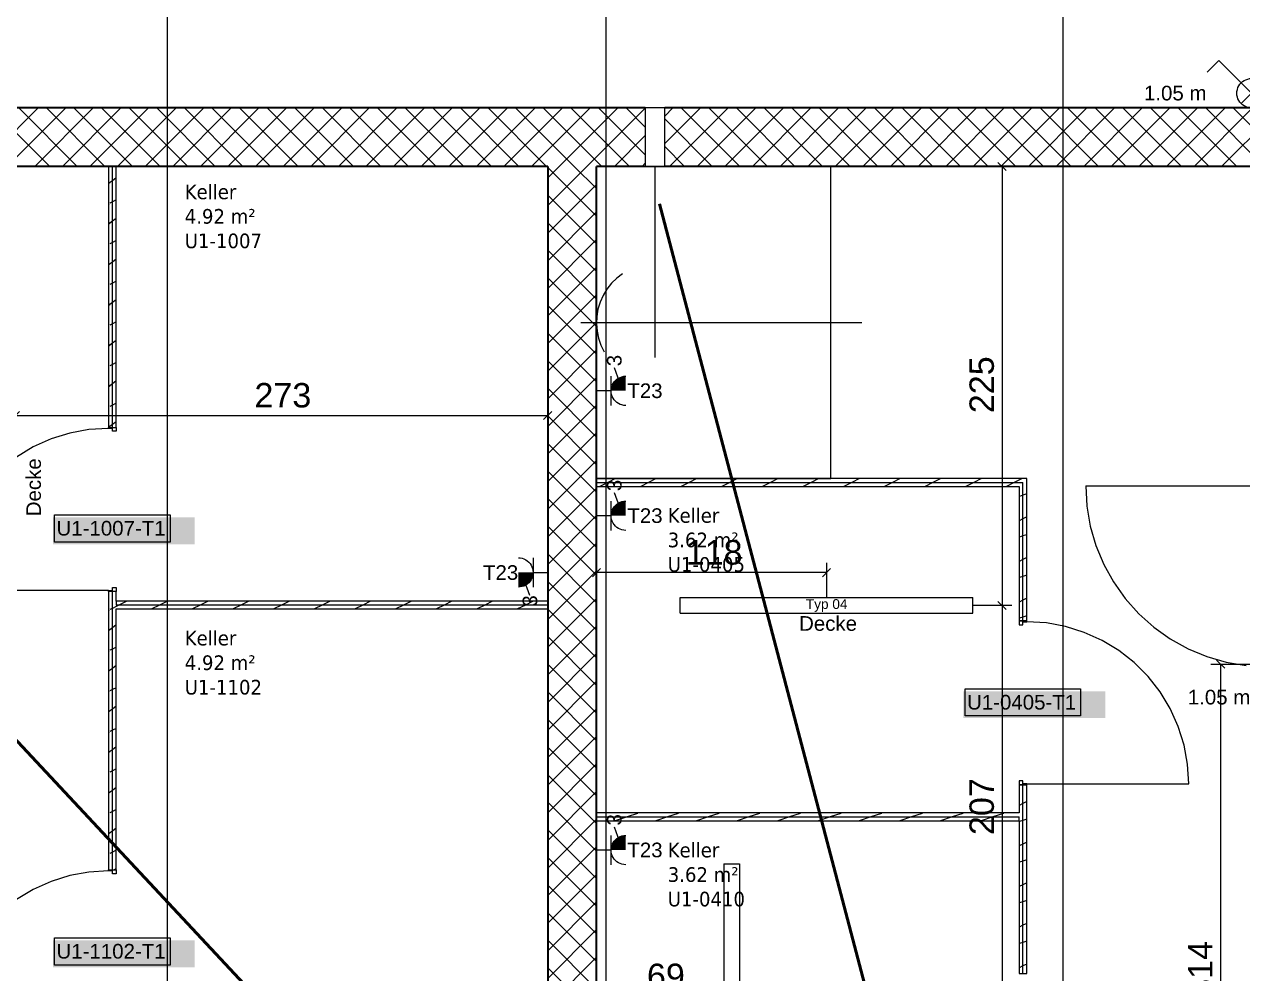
# Model space of a CAD drawing. Extents: x -1132 to 613, y -179 to 712.
# Drawn here: x -910 to -785.2, y 446.8 to 544 of the extents above; entities that cross this region are included whole.
import ezdxf
from ezdxf.lldxf.tags import DXFTag

# ---------------------------------------------------------------- set-up
doc = ezdxf.new("R2010")
doc.units = 0
doc.layers.get('0').update_dxf_attribs({"lineweight": 13})
for name, color, linetype, lineweight in [('A-AREA-____-IDEN', 7, 'Continuous', 5), ('A-DETL-____-HDLN', 7, '_Verdeckte Linien_', 9), ('A-DETL-GENF-HDLN', 7, '_Verdeckte Linien_', 9), ('A-DOOR-____-IDEN', 7, 'Continuous', 5), ('A-DOOR-FRAM-MCUT', 7, 'Continuous', 9), ('A-DOOR-OPNG-OTLN', 7, 'Continuous', 9), ('A-WALL-____-MCUT', 7, 'Continuous', 35), ('A-WALL-____-PATT', 7, 'Continuous', 35), ('A-WALL-FNSH-MCUT', 7, 'Continuous', 35), ('M-HVAC-DUCT-OTLN', 7, 'Continuous', 9), ('Q-SPCQ-____-HDLN', 7, '_Verdeckte Linien_', 9), ('S-GRID-____-OTLN', 7, 'Continuous', 5)]:
    doc.layers.add(name, color=color, linetype=linetype, lineweight=lineweight)
for name, color, linetype, lineweight, true_color in [('EL01_VVV_Mass', 7, 'Continuous', 13, 0xb2b200), ('EL01_WAN_Kraft', 1, 'Continuous', 13, 0xff0000), ('EL01_WAN_Leuchten', 7, 'Continuous', 13, 0x0080ff), ('EL01_WAN_Leuchtentyp', 7, 'Continuous', 13, 0x0099ff), ('EL01_WAN_Licht', 7, 'Continuous', 13, 0x0080ff), ('X_Geometrie', 3, 'Continuous', 50, 0x00ff00)]:
    doc.layers.add(name, color=color, linetype=linetype, lineweight=lineweight, true_color=true_color)
doc.styles.get("Standard").update_dxf_attribs({"font": 'arial.ttf'})
tags = doc.linetypes.add('_Rasterlinie_', pattern=[0.375, 0.2, -0.05, 0.075, -0.05]).pattern_tags.tags
tags[10:11] = [DXFTag(74, 4), DXFTag(75, 0), DXFTag(340, '0'), DXFTag(46, 1.0), DXFTag(50, 0.0), DXFTag(44, 0.0), DXFTag(45, 0.0)]
tags[8:9] = [DXFTag(74, 4), DXFTag(75, 0), DXFTag(340, '0'), DXFTag(46, 1.0), DXFTag(50, 0.0), DXFTag(44, 0.0), DXFTag(45, 0.0)]
tags[6:7] = [DXFTag(74, 4), DXFTag(75, 0), DXFTag(340, '0'), DXFTag(46, 1.0), DXFTag(50, 0.0), DXFTag(44, 0.0), DXFTag(45, 0.0)]
tags[4:5] = [DXFTag(74, 4), DXFTag(75, 0), DXFTag(340, '0'), DXFTag(46, 1.0), DXFTag(50, 0.0), DXFTag(44, 0.0), DXFTag(45, 0.0)]
tags = doc.linetypes.add('_Strichpunkt - Fein_', pattern=[0.2, 0.1, -0.05, 0, -0.05]).pattern_tags.tags
tags[10:11] = [DXFTag(74, 4), DXFTag(75, 0), DXFTag(340, '0'), DXFTag(46, 1.0), DXFTag(50, 0.0), DXFTag(44, 0.0), DXFTag(45, 0.0)]
tags[8:9] = [DXFTag(74, 4), DXFTag(75, 0), DXFTag(340, '0'), DXFTag(46, 1.0), DXFTag(50, 0.0), DXFTag(44, 0.0), DXFTag(45, 0.0)]
tags[6:7] = [DXFTag(74, 4), DXFTag(75, 0), DXFTag(340, '0'), DXFTag(46, 1.0), DXFTag(50, 0.0), DXFTag(44, 0.0), DXFTag(45, 0.0)]
tags[4:5] = [DXFTag(74, 4), DXFTag(75, 0), DXFTag(340, '0'), DXFTag(46, 1.0), DXFTag(50, 0.0), DXFTag(44, 0.0), DXFTag(45, 0.0)]
tags = doc.linetypes.add('_Verdeckte Linien_', pattern=[0.15, 0.1, -0.05]).pattern_tags.tags
tags[6:7] = [DXFTag(74, 4), DXFTag(75, 0), DXFTag(340, '0'), DXFTag(46, 1.0), DXFTag(50, 0.0), DXFTag(44, 0.0), DXFTag(45, 0.0)]
tags[4:5] = [DXFTag(74, 4), DXFTag(75, 0), DXFTag(340, '0'), DXFTag(46, 1.0), DXFTag(50, 0.0), DXFTag(44, 0.0), DXFTag(45, 0.0)]

# ---------------------------------------------------------------- blocks, each defined once
blk = doc.blocks.new('Referenz-A0UNPDE96I', base_point=(-1115.89, -117.37))
at = {"layer": 'A-DETL-____-HDLN', "color": 0, "linetype": '_Verdeckte Linien_', "ltscale": 0.13}
for p, q in [((-846.41, 535.48), (-846.41, 529.48)), ((-844.41, 529.48), (-844.41, 535.48))]:
    blk.add_line(p, q, dxfattribs=at)
at = {"layer": 'A-DETL-GENF-HDLN', "color": 0, "linetype": '_Verdeckte Linien_', "ltscale": 0.13}
for p, q in [((-827.41, 529.48), (-851.41, 529.48)), ((-851.41, 529.48), (-851.41, 518.48)), ((-845.41, 509.88), (-845.41, 529.48)), ((-827.41, 497.48), (-827.41, 529.48)), ((-848.73, 518.48), (-849.33, 518.02)), ((-850.34, 516.91), (-850.73, 516.26)), ((-849.87, 517.5), (-850.34, 516.91)), ((-849.33, 518.02), (-849.87, 517.5)), ((-851.04, 515.57), (-851.26, 514.85)), ((-850.73, 516.26), (-851.04, 515.57)), ((-851.26, 514.85), (-851.38, 514.11)), ((-853.01, 513.48), (-824.21, 513.48)), ((-851.38, 514.11), (-851.41, 513.35)), ((-851.41, 513.35), (-851.35, 512.6)), ((-851.35, 512.6), (-851.19, 511.87)), ((-851.19, 511.87), (-850.95, 511.15)), ((-850.95, 511.15), (-850.61, 510.48)), ((-851.41, 510.48), (-851.41, 497.48)), ((-851.41, 497.48), (-827.41, 497.48))]:
    blk.add_line(p, q, dxfattribs=at)
at = {"layer": 'A-DOOR-____-IDEN', "color": 0, "linetype": 'Continuous', "ltscale": 0.13}
for p, q in [((-906.94, 493.76), (-895.1, 493.76)), ((-906.94, 490.98), (-906.94, 493.76)), ((-895.1, 493.76), (-895.1, 490.98)), ((-895.1, 490.98), (-906.94, 490.98)), ((-813.64, 475.94), (-801.8, 475.94)), ((-813.64, 473.16), (-813.64, 475.94)), ((-801.8, 475.94), (-801.8, 473.16)), ((-801.8, 473.16), (-813.64, 473.16)), ((-906.94, 450.41), (-895.1, 450.41)), ((-906.94, 447.63), (-906.94, 450.41)), ((-895.1, 450.41), (-895.1, 447.63)), ((-895.1, 447.63), (-906.94, 447.63))]:
    blk.add_line(p, q, dxfattribs=at)
at = {"layer": 'A-DOOR-____-IDEN', "color": 7, "linetype": 'Continuous', "ltscale": 0.13, "true_color": 0xffffff}
for points in [[(-907.11, 490.76), (-892.57, 490.76), (-907.11, 493.52)], [(-892.57, 490.76), (-907.11, 493.52), (-892.57, 493.52)], [(-813.81, 472.94), (-799.27, 472.94), (-813.81, 475.7)], [(-799.27, 472.94), (-813.81, 475.7), (-799.27, 475.7)], [(-907.11, 447.41), (-892.57, 447.41), (-907.11, 450.17)], [(-892.57, 447.41), (-907.11, 450.17), (-892.57, 450.17)]]:
    blk.add_solid(points, dxfattribs=at)
at = {"layer": 'A-DOOR-FRAM-MCUT', "color": 0, "linetype": 'Continuous', "ltscale": 0.13}
for p, q in [((-901.41, 502.73), (-900.61, 502.73)), ((-901.41, 502.63), (-901.41, 502.73)), ((-901.01, 502.63), (-901.41, 502.63)), ((-901.01, 502.33), (-901.01, 502.63)), ((-900.61, 502.33), (-901.01, 502.33)), ((-900.61, 502.73), (-900.61, 502.33)), ((-901.41, 486.03), (-901.01, 486.03)), ((-901.41, 485.93), (-901.41, 486.03)), ((-900.61, 485.93), (-901.41, 485.93)), ((-901.01, 486.33), (-900.61, 486.33)), ((-901.01, 486.03), (-901.01, 486.33)), ((-900.61, 486.33), (-900.61, 485.93)), ((-807.31, 482.91), (-808.11, 482.91)), ((-808.11, 482.91), (-808.11, 482.51)), ((-808.11, 482.51), (-807.71, 482.51)), ((-807.71, 482.51), (-807.71, 482.81)), ((-807.71, 482.81), (-807.31, 482.81)), ((-807.31, 482.81), (-807.31, 482.91)), ((-807.71, 466.51), (-808.11, 466.51)), ((-808.11, 466.51), (-808.11, 466.11)), ((-808.11, 466.11), (-807.31, 466.11)), ((-807.71, 466.21), (-807.71, 466.51)), ((-807.31, 466.21), (-807.71, 466.21)), ((-807.31, 466.11), (-807.31, 466.21)), ((-901.41, 457.38), (-900.61, 457.38)), ((-901.41, 457.28), (-901.41, 457.38)), ((-901.01, 457.28), (-901.41, 457.28)), ((-901.01, 456.98), (-901.01, 457.28)), ((-900.61, 456.98), (-901.01, 456.98)), ((-900.61, 457.38), (-900.61, 456.98))]:
    blk.add_line(p, q, dxfattribs=at)
at = {"layer": 'A-DOOR-OPNG-OTLN', "color": 0, "linetype": 'Continuous', "ltscale": 0.13}
for p, q in [((-905.39, 502.15), (-907.3, 501.55)), ((-903.42, 502.51), (-905.39, 502.15)), ((-901.41, 502.63), (-903.42, 502.51)), ((-909.13, 500.73), (-910.84, 499.69)), ((-907.3, 501.55), (-909.13, 500.73)), ((-801.27, 496.74), (-801.16, 494.66)), ((-801.27, 496.74), (-782.75, 496.74)), ((-801.16, 494.66), (-800.81, 492.62)), ((-800.81, 492.62), (-800.24, 490.62)), ((-800.24, 490.62), (-799.44, 488.7)), ((-799.44, 488.7), (-798.44, 486.89)), ((-798.44, 486.89), (-797.23, 485.19)), ((-901.41, 486.03), (-918.01, 486.03)), ((-797.23, 485.19), (-795.85, 483.64)), ((-795.85, 483.64), (-794.3, 482.26)), ((-805.31, 482.69), (-807.31, 482.81)), ((-803.34, 482.32), (-805.31, 482.69)), ((-801.43, 481.73), (-803.34, 482.32)), ((-794.3, 482.26), (-792.61, 481.06)), ((-799.6, 480.91), (-801.43, 481.73)), ((-797.88, 479.87), (-799.6, 480.91)), ((-792.61, 481.06), (-790.79, 480.05)), ((-796.31, 478.63), (-797.88, 479.87)), ((-790.79, 480.05), (-788.87, 479.26)), ((-794.89, 477.21), (-796.31, 478.63)), ((-788.87, 479.26), (-786.88, 478.68)), ((-786.88, 478.68), (-784.83, 478.33)), ((-793.65, 475.64), (-794.89, 477.21)), ((-792.62, 473.92), (-793.65, 475.64)), ((-791.79, 472.09), (-792.62, 473.92)), ((-791.2, 470.18), (-791.79, 472.09)), ((-790.84, 468.21), (-791.2, 470.18)), ((-790.71, 466.21), (-790.84, 468.21)), ((-807.31, 466.21), (-790.71, 466.21)), ((-903.42, 457.16), (-905.39, 456.8)), ((-901.41, 457.28), (-903.42, 457.16)), ((-907.3, 456.2), (-909.13, 455.38)), ((-905.39, 456.8), (-907.3, 456.2)), ((-909.13, 455.38), (-910.84, 454.34))]:
    blk.add_line(p, q, dxfattribs=at)
at = {"layer": 'A-WALL-____-MCUT', "color": 0, "linetype": 'Continuous', "ltscale": 0.35}
for p, q in [((-846.41, 535.48), (-1107.61, 535.48)), ((-781.31, 535.48), (-844.41, 535.48)), ((-856.41, 529.48), (-943.51, 529.48)), ((-856.41, 529.48), (-856.41, 439.18)), ((-851.41, 424.58), (-851.41, 529.48)), ((-846.41, 529.48), (-851.41, 529.48)), ((-781.31, 529.48), (-844.41, 529.48))]:
    blk.add_line(p, q, dxfattribs=at)
at = {"layer": 'A-WALL-____-MCUT', "color": 0, "linetype": 'Continuous', "lineweight": 9, "ltscale": 0.13}
for p, q in [((-901.01, 502.73), (-901.01, 529.48)), ((-851.41, 497.08), (-807.71, 497.08)), ((-807.71, 482.91), (-807.71, 497.08)), ((-901.01, 457.38), (-901.01, 485.93)), ((-900.61, 484.93), (-900.61, 484.53)), ((-856.41, 484.53), (-900.61, 484.53)), ((-807.71, 446.76), (-807.71, 466.11)), ((-851.41, 462.82), (-808.11, 462.82)), ((-808.11, 462.42), (-808.11, 462.82))]:
    blk.add_line(p, q, dxfattribs=at)
at = {"layer": 'A-WALL-____-PATT', "color": 0, "linetype": 'Continuous', "lineweight": 9, "ltscale": 0.13}
for p, q in [((-914.63, 529.48), (-908.63, 535.48)), ((-907.44, 529.48), (-913.44, 535.48)), ((-911.8, 529.48), (-905.8, 535.48)), ((-904.61, 529.48), (-910.61, 535.48)), ((-908.97, 529.48), (-902.97, 535.48)), ((-901.78, 529.48), (-907.78, 535.48)), ((-906.14, 529.48), (-900.14, 535.48)), ((-898.95, 529.48), (-904.95, 535.48)), ((-903.31, 529.48), (-897.31, 535.48)), ((-896.12, 529.48), (-902.12, 535.48)), ((-900.48, 529.48), (-894.48, 535.48)), ((-893.29, 529.48), (-899.29, 535.48)), ((-897.66, 529.48), (-891.66, 535.48)), ((-890.47, 529.48), (-896.47, 535.48)), ((-894.83, 529.48), (-888.83, 535.48)), ((-887.64, 529.48), (-893.64, 535.48)), ((-892, 529.48), (-886, 535.48)), ((-884.81, 529.48), (-890.81, 535.48)), ((-889.17, 529.48), (-883.17, 535.48)), ((-881.98, 529.48), (-887.98, 535.48)), ((-886.34, 529.48), (-880.34, 535.48)), ((-879.15, 529.48), (-885.15, 535.48)), ((-883.51, 529.48), (-877.51, 535.48)), ((-876.32, 529.48), (-882.32, 535.48)), ((-880.69, 529.48), (-874.69, 535.48)), ((-873.49, 529.48), (-879.49, 535.48)), ((-877.86, 529.48), (-871.86, 535.48)), ((-870.67, 529.48), (-876.67, 535.48)), ((-875.03, 529.48), (-869.03, 535.48)), ((-867.84, 529.48), (-873.84, 535.48)), ((-872.2, 529.48), (-866.2, 535.48)), ((-865.01, 529.48), (-871.01, 535.48)), ((-869.37, 529.48), (-863.37, 535.48)), ((-862.18, 529.48), (-868.18, 535.48)), ((-866.54, 529.48), (-860.54, 535.48)), ((-859.35, 529.48), (-865.35, 535.48)), ((-863.71, 529.48), (-857.71, 535.48)), ((-856.52, 529.48), (-862.52, 535.48)), ((-860.89, 529.48), (-854.89, 535.48)), ((-853.7, 529.48), (-859.7, 535.48)), ((-858.06, 529.48), (-852.06, 535.48)), ((-850.87, 529.48), (-856.87, 535.48)), ((-855.23, 529.48), (-849.23, 535.48)), ((-848.04, 529.48), (-854.04, 535.48)), ((-852.4, 529.48), (-846.41, 535.46)), ((-846.41, 530.68), (-851.21, 535.48)), ((-846.41, 533.51), (-848.38, 535.48)), ((-844.41, 534.64), (-843.57, 535.48)), ((-844.41, 531.81), (-840.74, 535.48)), ((-839.55, 529.48), (-844.41, 534.34)), ((-843.92, 529.48), (-837.92, 535.48)), ((-836.73, 529.48), (-842.73, 535.48)), ((-841.09, 529.48), (-835.09, 535.48)), ((-833.9, 529.48), (-839.9, 535.48)), ((-838.26, 529.48), (-832.26, 535.48)), ((-831.07, 529.48), (-837.07, 535.48)), ((-835.43, 529.48), (-829.43, 535.48)), ((-828.24, 529.48), (-834.24, 535.48)), ((-832.6, 529.48), (-826.6, 535.48)), ((-825.41, 529.48), (-831.41, 535.48)), ((-829.77, 529.48), (-823.77, 535.48)), ((-822.58, 529.48), (-828.58, 535.48)), ((-826.95, 529.48), (-820.95, 535.48)), ((-819.75, 529.48), (-825.75, 535.48)), ((-824.12, 529.48), (-818.12, 535.48)), ((-816.93, 529.48), (-822.93, 535.48)), ((-821.29, 529.48), (-815.29, 535.48)), ((-814.1, 529.48), (-820.1, 535.48)), ((-818.46, 529.48), (-812.46, 535.48)), ((-811.27, 529.48), (-817.27, 535.48)), ((-815.63, 529.48), (-809.63, 535.48)), ((-808.44, 529.48), (-814.44, 535.48)), ((-812.8, 529.48), (-806.8, 535.48)), ((-805.61, 529.48), (-811.61, 535.48)), ((-809.97, 529.48), (-803.97, 535.48)), ((-802.78, 529.48), (-808.78, 535.48)), ((-807.15, 529.48), (-801.15, 535.48)), ((-799.96, 529.48), (-805.96, 535.48)), ((-804.32, 529.48), (-798.32, 535.48)), ((-797.13, 529.48), (-803.13, 535.48)), ((-801.49, 529.48), (-795.49, 535.48)), ((-794.3, 529.48), (-800.3, 535.48)), ((-798.66, 529.48), (-792.66, 535.48)), ((-791.47, 529.48), (-797.47, 535.48)), ((-795.83, 529.48), (-789.83, 535.48)), ((-788.64, 529.48), (-794.64, 535.48)), ((-793, 529.48), (-787, 535.48)), ((-785.81, 529.48), (-791.81, 535.48)), ((-790.18, 529.48), (-784.18, 535.48)), ((-782.98, 529.48), (-788.98, 535.48)), ((-787.35, 529.48), (-781.35, 535.48)), ((-780.16, 529.48), (-786.16, 535.48)), ((-849.57, 529.48), (-846.41, 532.64)), ((-842.38, 529.48), (-844.41, 531.51)), ((-856.41, 528.29), (-855.23, 529.48)), ((-856.41, 525.46), (-852.4, 529.48)), ((-851.41, 524.37), (-856.41, 529.37)), ((-851.41, 527.2), (-853.7, 529.48)), ((-846.74, 529.48), (-846.41, 529.81)), ((-900.61, 528.31), (-901.01, 528.01)), ((-901.01, 528.01), (-901.41, 527.72)), ((-901.27, 527.79), (-901.41, 527.72)), ((-856.41, 522.64), (-851.41, 527.64)), ((-901.35, 525.65), (-901.41, 525.62)), ((-901.01, 525.84), (-901.27, 525.71)), ((-900.61, 526.04), (-901.01, 525.84)), ((-851.41, 521.54), (-856.41, 526.54)), ((-856.41, 519.81), (-851.41, 524.81)), ((-901.01, 523.85), (-901.41, 523.55)), ((-901.27, 523.63), (-901.41, 523.56)), ((-900.61, 524.15), (-901.01, 523.85)), ((-851.41, 518.71), (-856.41, 523.71)), ((-900.61, 521.87), (-901.01, 521.67)), ((-856.41, 516.98), (-851.41, 521.98)), ((-901.35, 521.48), (-901.41, 521.46)), ((-901.01, 521.67), (-901.27, 521.54)), ((-851.41, 515.88), (-856.41, 520.88)), ((-901.01, 519.68), (-901.41, 519.39)), ((-901.27, 519.46), (-901.41, 519.39)), ((-900.61, 519.98), (-901.01, 519.68)), ((-856.41, 514.15), (-851.41, 519.15)), ((-851.41, 513.06), (-856.41, 518.06)), ((-901.35, 517.32), (-901.41, 517.3)), ((-901.01, 517.51), (-901.27, 517.38)), ((-900.61, 517.71), (-901.01, 517.51)), ((-900.61, 515.82), (-901.01, 515.52)), ((-856.41, 511.32), (-851.41, 516.32)), ((-901.01, 515.52), (-901.41, 515.22)), ((-901.27, 515.3), (-901.41, 515.23)), ((-851.41, 510.23), (-856.41, 515.23)), ((-901.35, 513.15), (-901.41, 513.13)), ((-901.01, 513.34), (-901.27, 513.21)), ((-900.61, 513.54), (-901.01, 513.34)), ((-856.41, 508.49), (-851.41, 513.49)), ((-851.41, 507.4), (-856.41, 512.4)), ((-901.01, 511.35), (-901.41, 511.06)), ((-901.27, 511.13), (-901.41, 511.06)), ((-900.61, 511.65), (-901.01, 511.35)), ((-856.41, 505.67), (-851.41, 510.67)), ((-900.61, 509.38), (-901.01, 509.18)), ((-851.41, 504.57), (-856.41, 509.57)), ((-901.35, 508.99), (-901.41, 508.97)), ((-901.01, 509.18), (-901.27, 509.05)), ((-901.01, 507.19), (-901.41, 506.89)), ((-901.27, 506.97), (-901.41, 506.9)), ((-900.61, 507.49), (-901.01, 507.19)), ((-856.41, 502.84), (-851.41, 507.84)), ((-851.41, 501.74), (-856.41, 506.74)), ((-901.35, 504.82), (-901.41, 504.8)), ((-901.01, 505.01), (-901.27, 504.88)), ((-900.61, 505.21), (-901.01, 505.01)), ((-856.41, 500.01), (-851.41, 505.01)), ((-900.61, 503.32), (-901.01, 503.02)), ((-851.41, 498.91), (-856.41, 503.91)), ((-901.01, 503.02), (-901.41, 502.73)), ((-901.27, 502.8), (-901.41, 502.73)), ((-856.41, 497.18), (-851.41, 502.18)), ((-851.41, 496.08), (-856.41, 501.08)), ((-856.41, 494.35), (-851.41, 499.35)), ((-851.41, 493.26), (-856.41, 498.26)), ((-850.25, 497.08), (-851.05, 496.68)), ((-849.45, 497.48), (-850.25, 497.08)), ((-846.08, 497.08), (-846.88, 496.68)), ((-845.28, 497.48), (-846.08, 497.08)), ((-841.92, 497.08), (-842.72, 496.68)), ((-841.12, 497.48), (-841.92, 497.08)), ((-837.75, 497.08), (-838.55, 496.68)), ((-836.95, 497.48), (-837.75, 497.08)), ((-833.59, 497.08), (-834.39, 496.68)), ((-832.79, 497.48), (-833.59, 497.08)), ((-829.42, 497.08), (-830.22, 496.68)), ((-828.62, 497.48), (-829.42, 497.08)), ((-825.26, 497.08), (-826.06, 496.68)), ((-824.46, 497.48), (-825.26, 497.08)), ((-821.09, 497.08), (-821.89, 496.68)), ((-820.29, 497.48), (-821.09, 497.08)), ((-816.93, 497.08), (-817.73, 496.68)), ((-816.13, 497.48), (-816.93, 497.08)), ((-812.76, 497.08), (-813.56, 496.68)), ((-811.96, 497.48), (-812.76, 497.08)), ((-808.6, 497.08), (-809.4, 496.68)), ((-807.8, 497.48), (-808.6, 497.08)), ((-856.41, 491.52), (-851.41, 496.52)), ((-808.11, 495.65), (-808.11, 495.65)), ((-807.71, 495.78), (-808.05, 495.66)), ((-807.31, 495.91), (-807.71, 495.78)), ((-851.41, 490.43), (-856.41, 495.43)), ((-856.41, 488.7), (-851.41, 493.7)), ((-807.71, 493.36), (-808.11, 493.16)), ((-807.31, 493.56), (-807.71, 493.36)), ((-851.41, 487.6), (-856.41, 492.6)), ((-856.41, 485.87), (-851.41, 490.87)), ((-808.11, 491.49), (-808.11, 491.48)), ((-807.71, 491.61), (-808.05, 491.5)), ((-807.31, 491.74), (-807.71, 491.61)), ((-851.41, 484.77), (-856.41, 489.77)), ((-807.31, 489.39), (-807.71, 489.19)), ((-807.71, 489.19), (-808.11, 488.99)), ((-856.41, 483.04), (-851.41, 488.04)), ((-851.41, 481.94), (-856.41, 486.94)), ((-808.1, 487.32), (-808.11, 487.32)), ((-807.71, 487.45), (-808.05, 487.34)), ((-807.31, 487.58), (-807.71, 487.45)), ((-900.61, 484.39), (-901.01, 484.19)), ((-900.34, 484.53), (-900.61, 484.39)), ((-899.54, 484.93), (-900.34, 484.53)), ((-896.17, 484.53), (-896.97, 484.13)), ((-895.37, 484.93), (-896.17, 484.53)), ((-892.01, 484.53), (-892.81, 484.13)), ((-891.21, 484.93), (-892.01, 484.53)), ((-887.84, 484.53), (-888.64, 484.13)), ((-887.04, 484.93), (-887.84, 484.53)), ((-883.68, 484.53), (-884.48, 484.13)), ((-882.88, 484.93), (-883.68, 484.53)), ((-879.51, 484.53), (-880.31, 484.13)), ((-878.71, 484.93), (-879.51, 484.53)), ((-875.35, 484.53), (-876.15, 484.13)), ((-874.55, 484.93), (-875.35, 484.53)), ((-871.18, 484.53), (-871.98, 484.13)), ((-870.38, 484.93), (-871.18, 484.53)), ((-867.02, 484.53), (-867.82, 484.13)), ((-866.22, 484.93), (-867.02, 484.53)), ((-862.85, 484.53), (-863.65, 484.13)), ((-862.05, 484.93), (-862.85, 484.53)), ((-858.69, 484.53), (-859.49, 484.13)), ((-857.89, 484.93), (-858.69, 484.53)), ((-856.41, 480.21), (-851.41, 485.21)), ((-807.71, 485.03), (-808.11, 484.83)), ((-807.31, 485.23), (-807.71, 485.03)), ((-901.35, 484), (-901.41, 483.98)), ((-901.01, 484.19), (-901.27, 484.06)), ((-851.41, 479.11), (-856.41, 484.11)), ((-808.1, 483.16), (-808.11, 483.15)), ((-807.71, 483.28), (-808.05, 483.17)), ((-807.31, 483.41), (-807.71, 483.28)), ((-901.01, 482.2), (-901.41, 481.9)), ((-901.28, 481.98), (-901.41, 481.91)), ((-900.61, 482.5), (-901.01, 482.2)), ((-856.41, 477.38), (-851.41, 482.38)), ((-851.41, 476.29), (-856.41, 481.29)), ((-901.35, 479.84), (-901.41, 479.81)), ((-901.01, 480.02), (-901.28, 479.89)), ((-900.61, 480.22), (-901.01, 480.02)), ((-856.41, 474.55), (-851.41, 479.55)), ((-900.61, 478.33), (-901.01, 478.03)), ((-851.41, 473.46), (-856.41, 478.46)), ((-901.01, 478.03), (-901.41, 477.74)), ((-901.28, 477.81), (-901.41, 477.74)), ((-901.35, 475.67), (-901.41, 475.65)), ((-901.01, 475.86), (-901.28, 475.73)), ((-900.61, 476.06), (-901.01, 475.86)), ((-856.41, 471.72), (-851.41, 476.72)), ((-851.41, 470.63), (-856.41, 475.63)), ((-901.01, 473.87), (-901.41, 473.57)), ((-901.28, 473.65), (-901.41, 473.58)), ((-900.61, 474.17), (-901.01, 473.87)), ((-856.41, 468.9), (-851.41, 473.9)), ((-900.61, 471.89), (-901.01, 471.69)), ((-851.41, 467.8), (-856.41, 472.8)), ((-901.35, 471.51), (-901.41, 471.48)), ((-901.01, 471.69), (-901.28, 471.56)), ((-856.41, 466.07), (-851.41, 471.07)), ((-901.01, 469.7), (-901.41, 469.41)), ((-901.28, 469.48), (-901.41, 469.41)), ((-900.61, 470), (-901.01, 469.7)), ((-851.41, 464.97), (-856.41, 469.97)), ((-856.41, 463.24), (-851.41, 468.24)), ((-901.34, 467.34), (-901.41, 467.32)), ((-901.01, 467.53), (-901.28, 467.4)), ((-900.61, 467.73), (-901.01, 467.53)), ((-851.41, 462.14), (-856.41, 467.14)), ((-900.61, 465.84), (-901.01, 465.54)), ((-901.01, 465.54), (-901.41, 465.25)), ((-901.28, 465.32), (-901.41, 465.25)), ((-856.41, 460.41), (-851.41, 465.41)), ((-807.31, 464.4), (-807.71, 464.2)), ((-901.34, 463.18), (-901.41, 463.15)), ((-901.01, 463.36), (-901.28, 463.23)), ((-900.61, 463.56), (-901.01, 463.36)), ((-851.41, 459.32), (-856.41, 464.32)), ((-851.36, 463.18), (-851.41, 463.16)), ((-847.2, 463.18), (-848.28, 462.82)), ((-843.03, 463.18), (-844.12, 462.82)), ((-838.87, 463.18), (-839.95, 462.82)), ((-834.7, 463.18), (-835.79, 462.82)), ((-830.54, 463.18), (-831.62, 462.82)), ((-826.37, 463.18), (-827.46, 462.82)), ((-822.21, 463.18), (-823.29, 462.82)), ((-818.04, 463.18), (-819.13, 462.82)), ((-813.88, 463.18), (-814.97, 462.82)), ((-809.71, 463.18), (-810.8, 462.82)), ((-807.71, 464.2), (-808.11, 464)), ((-856.41, 457.58), (-851.41, 462.58)), ((-848.28, 462.82), (-849.48, 462.42)), ((-844.12, 462.82), (-845.32, 462.42)), ((-839.95, 462.82), (-841.15, 462.42)), ((-835.79, 462.82), (-836.99, 462.42)), ((-831.62, 462.82), (-832.82, 462.42)), ((-827.46, 462.82), (-828.66, 462.42)), ((-823.29, 462.82), (-824.49, 462.42)), ((-819.13, 462.82), (-820.33, 462.42)), ((-814.97, 462.82), (-816.17, 462.42)), ((-810.8, 462.82), (-812, 462.42)), ((-808.1, 462.34), (-808.11, 462.33)), ((-807.71, 462.46), (-808.05, 462.35)), ((-807.31, 462.59), (-807.71, 462.46)), ((-901.28, 461.15), (-901.41, 461.08)), ((-901.01, 461.37), (-901.4, 461.08)), ((-900.61, 461.67), (-901.01, 461.37)), ((-851.41, 456.49), (-856.41, 461.49)), ((-900.61, 459.4), (-901.01, 459.2)), ((-856.41, 454.75), (-851.41, 459.75)), ((-807.71, 460.04), (-808.11, 459.84)), ((-807.31, 460.24), (-807.71, 460.04)), ((-901.34, 459.01), (-901.41, 458.99)), ((-901.01, 459.2), (-901.28, 459.07)), ((-851.41, 453.66), (-856.41, 458.66)), ((-808.1, 458.17), (-808.11, 458.16)), ((-807.71, 458.29), (-808.05, 458.18)), ((-807.31, 458.43), (-807.71, 458.29)), ((-900.61, 457.51), (-900.79, 457.38)), ((-856.41, 451.93), (-851.41, 456.93)), ((-851.41, 450.83), (-856.41, 455.83)), ((-807.71, 455.87), (-808.11, 455.67)), ((-807.31, 456.07), (-807.71, 455.87)), ((-856.41, 449.1), (-851.41, 454.1)), ((-808.1, 454.01), (-808.11, 454)), ((-807.71, 454.13), (-808.05, 454.02)), ((-807.31, 454.26), (-807.71, 454.13)), ((-851.41, 448), (-856.41, 453)), ((-807.31, 451.91), (-807.71, 451.71)), ((-856.41, 446.27), (-851.41, 451.27)), ((-807.71, 451.71), (-808.11, 451.51)), ((-851.41, 445.17), (-856.41, 450.17)), ((-808.1, 449.84), (-808.11, 449.83)), ((-807.71, 449.96), (-808.05, 449.85)), ((-807.31, 450.1), (-807.71, 449.96)), ((-856.41, 443.44), (-851.41, 448.44)), ((-851.41, 442.34), (-856.41, 447.34)), ((-807.71, 447.54), (-808.11, 447.34)), ((-807.31, 447.74), (-807.71, 447.54))]:
    blk.add_line(p, q, dxfattribs=at)
at = {"layer": 'A-WALL-FNSH-MCUT', "color": 0, "linetype": 'Continuous', "lineweight": 9, "ltscale": 0.13}
for p, q in [((-901.41, 529.48), (-901.41, 502.73)), ((-900.61, 502.73), (-900.61, 529.48)), ((-901.41, 502.73), (-900.61, 502.73)), ((-807.31, 497.48), (-851.41, 497.48)), ((-807.31, 482.91), (-807.31, 497.48)), ((-851.41, 496.68), (-808.11, 496.68)), ((-808.11, 496.68), (-808.11, 482.91)), ((-901.41, 485.93), (-901.41, 457.38)), ((-900.61, 485.93), (-901.41, 485.93)), ((-900.61, 484.93), (-900.61, 485.93)), ((-856.41, 484.93), (-900.61, 484.93)), ((-900.61, 457.38), (-900.61, 484.13)), ((-900.61, 484.13), (-856.41, 484.13)), ((-808.11, 482.91), (-807.31, 482.91)), ((-808.11, 466.11), (-808.11, 463.22)), ((-807.31, 466.11), (-808.11, 466.11)), ((-807.31, 446.76), (-807.31, 466.11)), ((-808.11, 463.22), (-851.41, 463.22)), ((-851.41, 462.42), (-808.11, 462.42)), ((-808.11, 462.42), (-808.11, 446.76)), ((-901.41, 457.38), (-900.61, 457.38)), ((-808.11, 446.76), (-807.31, 446.76))]:
    blk.add_line(p, q, dxfattribs=at)
at = {"layer": 'M-HVAC-DUCT-OTLN', "color": 0, "linetype": '_Strichpunkt - Fein_', "ltscale": 0.13}
for p, q in [((-844.41, 535.48), (-846.41, 535.48)), ((-846.41, 529.48), (-844.41, 529.48))]:
    blk.add_line(p, q, dxfattribs=at)
at = {"layer": 'Q-SPCQ-____-HDLN', "color": 0, "linetype": '_Verdeckte Linien_', "ltscale": 0.13}
blk.add_line((-851.41, 513.48), (-827.41, 513.48), dxfattribs=at)
at = {"layer": 'S-GRID-____-OTLN', "color": 0, "linetype": '_Rasterlinie_', "ltscale": 0.13}
for p, q in [((-895.41, 645.66), (-895.41, 244.87)), ((-803.61, 645.66), (-803.61, 244.87)), ((-850.41, -113.6), (-850.41, 631.48))]:
    blk.add_line(p, q, dxfattribs=at)
at = {"layer": 'X_Geometrie', "color": 0, "linetype": 'Continuous', "ltscale": 0.5}
for p, q in [((-844.95, 525.63), (-787.25, 306.09)), ((-961.67, 525.04), (-860.47, 416.74))]:
    blk.add_line(p, q, dxfattribs=at)
at = {"layer": 'A-AREA-____-IDEN', "color": 0, "linetype": 'Continuous', "ltscale": 0.13, "char_height": 1.5, "attachment_point": 1}
for s, insert in [('{\\W0.9;\\fVerdana;Keller}', (-893.6, 527.62)), ('{\\W0.9;\\fVerdana;4.92 m²}', (-893.6, 525.11)), ('{\\W0.9;\\fVerdana;U1-1007}', (-893.6, 522.6)), ('{\\W0.9;\\fVerdana;Keller}', (-844.11, 494.46)), ('{\\W0.9;\\fVerdana;3.62 m²}', (-844.11, 491.95)), ('{\\W0.9;\\fVerdana;U1-0405}', (-844.11, 489.44)), ('{\\W0.9;\\fVerdana;Keller}', (-893.6, 481.89)), ('{\\W0.9;\\fVerdana;4.92 m²}', (-893.6, 479.37)), ('{\\W0.9;\\fVerdana;U1-1102}', (-893.6, 476.86)), ('{\\W0.9;\\fVerdana;Keller}', (-844.11, 460.17)), ('{\\W0.9;\\fVerdana;3.62 m²}', (-844.11, 457.66)), ('{\\W0.9;\\fVerdana;U1-0410}', (-844.11, 455.15))]:
    blk.add_mtext(s, dxfattribs=dict(at, insert=insert))
at = {"layer": 'A-DOOR-____-IDEN', "color": 0, "linetype": 'Continuous', "ltscale": 0.13, "char_height": 1.5, "attachment_point": 1}
for s, insert in [('{\\fArial;U1-1007-T1}', (-906.74, 493.15)), ('{\\fArial;U1-0405-T1}', (-813.44, 475.32)), ('{\\fArial;U1-1102-T1}', (-906.74, 449.8))]:
    blk.add_mtext(s, dxfattribs=dict(at, insert=insert))
blk = doc.blocks.new('Maß-A0UNPDXH6I', base_point=(-851.83, 463.22))
at = {"color": 0, "lineweight": -2}
for p, q in [((-851.83, 487.43), (-851, 488.26)), ((-851.41, 488.85), (-851.41, 463.22)), ((-828.25, 487.43), (-827.43, 488.26)), ((-827.84, 488.85), (-827.84, 485.29)), ((-827.84, 487.85), (-851.41, 487.85))]:
    blk.add_line(p, q, dxfattribs=at)
at = {"color": 0, "lineweight": -2, "insert": (-842.27, 491.18), "char_height": 2.5, "attachment_point": 1}
blk.add_mtext('{\\fArial;118}', dxfattribs=at)
blk = doc.blocks.new('Maß-A0UNPDYL6I', base_point=(-813.19, 484.08))
at = {"color": 0, "lineweight": -2}
for p, q in [((-810.85, 529.48), (-781.31, 529.48)), ((-809.44, 529.06), (-810.27, 529.89)), ((-809.85, 529.48), (-809.85, 484.49)), ((-808.85, 484.49), (-812.84, 484.49)), ((-809.44, 484.08), (-810.27, 484.9))]:
    blk.add_line(p, q, dxfattribs=at)
at = {"color": 0, "lineweight": -2, "insert": (-813.19, 504.19), "char_height": 2.5, "attachment_point": 1, "rotation": 90}
blk.add_mtext('{\\fArial;225}', dxfattribs=at)
blk = doc.blocks.new('Maß-A0UNPE1L6I', base_point=(-790.79, 415.17))
at = {"color": 0, "lineweight": -2}
for p, q in [((-788.45, 478.48), (-781.31, 478.48)), ((-787.87, 478.89), (-787.04, 478.06)), ((-787.45, 415.58), (-787.45, 478.48)), ((-787.87, 416), (-787.04, 415.17)), ((-788.45, 415.58), (-781.31, 415.58))]:
    blk.add_line(p, q, dxfattribs=at)
at = {"color": 0, "lineweight": -2, "insert": (-790.79, 444.28), "char_height": 2.5, "attachment_point": 1, "rotation": 90}
blk.add_mtext('{\\fArial;314}', dxfattribs=at)
blk = doc.blocks.new('Maß-A0UNPE3L6I', base_point=(-918.89, 426.65))
at = {"color": 0, "lineweight": -2}
for p, q in [((-915.14, 496.03), (-915.97, 496.85)), ((-916.55, 496.44), (-910.94, 496.44)), ((-915.55, 496.44), (-915.55, 427.07)), ((-916.55, 427.07), (-904.79, 427.07)), ((-915.14, 426.65), (-915.97, 427.48))]:
    blk.add_line(p, q, dxfattribs=at)
at = {"color": 0, "lineweight": -2, "insert": (-918.89, 458.99), "char_height": 2.5, "attachment_point": 1, "rotation": 90}
blk.add_mtext('{\\fArial;347}', dxfattribs=at)
blk = doc.blocks.new('Absolute Höhe-A0UNPE996I', base_point=(-790.82, 474.34))
at = {"color": 0, "lineweight": -2, "insert": (-790.82, 475.84), "char_height": 1.5, "attachment_point": 1}
blk.add_mtext('{\\fArial;1.05 m}', dxfattribs=at)
blk = doc.blocks.new('LED-Langfeldleuchte 37W-A0UNPECH6I', base_point=(-838.37, 428))
at = {"color": 0, "lineweight": -2}
for p, q in [((-838.37, 458), (-838.37, 428)), ((-838.37, 458), (-836.77, 458)), ((-836.77, 458), (-836.77, 428)), ((-838.37, 428), (-836.77, 428))]:
    blk.add_line(p, q, dxfattribs=at)
blk = doc.blocks.new('Maß-A0UNPECX6I', base_point=(-851.73, 430.16))
at = {"color": 0, "lineweight": -2}
for p, q in [((-851.73, 444.03), (-850.91, 444.86)), ((-851.32, 445.45), (-851.32, 430.16)), ((-837.57, 444.45), (-851.32, 444.45)), ((-837.98, 444.03), (-837.16, 444.86)), ((-837.57, 445.45), (-837.57, 443))]:
    blk.add_line(p, q, dxfattribs=at)
at = {"color": 0, "lineweight": -2, "insert": (-846.24, 447.78), "char_height": 2.5, "attachment_point": 1}
blk.add_mtext('{\\fArial;69}', dxfattribs=at)
blk = doc.blocks.new('LED-Langfeldleuchte 37W-A0UNPEZV6I', base_point=(-842.84, 483.69))
at = {"color": 0, "lineweight": -2}
for p, q in [((-842.84, 485.29), (-812.84, 485.29)), ((-842.84, 483.69), (-842.84, 485.29)), ((-812.84, 483.69), (-812.84, 485.29)), ((-842.84, 483.69), (-812.84, 483.69))]:
    blk.add_line(p, q, dxfattribs=at)
blk = doc.blocks.new('Bemerkung 1-A0UNPEZX6I', base_point=(-829.96, 484.13))
at = {"color": 0, "lineweight": -2, "insert": (-829.96, 485.13), "char_height": 1, "attachment_point": 1}
blk.add_mtext('{\\fArial;Typ 04}', dxfattribs=at)
blk = doc.blocks.new('Absolute Höhe-A0UNPEZZ6I', base_point=(-830.65, 481.89))
at = {"color": 0, "lineweight": -2, "insert": (-830.65, 483.39), "char_height": 1.5, "attachment_point": 1}
blk.add_mtext('{\\fArial;Decke}', dxfattribs=at)
blk = doc.blocks.new('Steckdose T23_ AP_ 3-fach-A0UNPFGJ6I', base_point=(-851.41, 457.92))
at = {"color": 0, "lineweight": -2}
for p, q in [((-849.91, 457.92), (-849.91, 460.92)), ((-849.06, 460.34), (-849.57, 461.76)), ((-849.33, 460.61), (-849.16, 460.72)), ((-849.16, 460.72), (-848.99, 460.8)), ((-848.99, 460.8), (-848.8, 460.87)), ((-848.8, 460.87), (-848.61, 460.9)), ((-848.61, 460.9), (-848.41, 460.92)), ((-849.91, 459.42), (-851.41, 459.42)), ((-849.91, 459.42), (-849.9, 459.61)), ((-849.9, 459.22), (-849.91, 459.42)), ((-849.9, 459.61), (-849.86, 459.81)), ((-849.86, 459.81), (-849.8, 459.99)), ((-849.8, 459.99), (-849.71, 460.17)), ((-849.71, 460.17), (-849.6, 460.33)), ((-849.6, 460.33), (-849.47, 460.48)), ((-849.47, 460.48), (-849.33, 460.61)), ((-849.86, 459.03), (-849.9, 459.22)), ((-849.8, 458.84), (-849.86, 459.03)), ((-849.71, 458.67), (-849.8, 458.84)), ((-849.6, 458.5), (-849.71, 458.67)), ((-849.47, 458.36), (-849.6, 458.5)), ((-849.33, 458.23), (-849.47, 458.36)), ((-849.16, 458.12), (-849.33, 458.23)), ((-848.99, 458.03), (-849.16, 458.12)), ((-848.8, 457.97), (-848.99, 458.03)), ((-848.61, 457.93), (-848.8, 457.97)), ((-848.41, 457.92), (-848.61, 457.93))]:
    blk.add_line(p, q, dxfattribs=at)
for points in [[(-849.47, 460.48), (-848.41, 460.48), (-849.16, 460.72)], [(-849.16, 460.72), (-848.41, 460.72), (-848.8, 460.87)], [(-848.41, 460.48), (-849.16, 460.72), (-848.41, 460.72)], [(-848.8, 460.87), (-848.41, 460.87), (-848.41, 460.92)], [(-848.41, 460.72), (-848.8, 460.87), (-848.41, 460.87)], [(-849.91, 459.42), (-848.41, 459.42), (-849.86, 459.81)], [(-849.86, 459.81), (-848.41, 459.81), (-849.71, 460.17)], [(-848.41, 459.42), (-849.86, 459.81), (-848.41, 459.81)], [(-849.71, 460.17), (-848.41, 460.17), (-849.47, 460.48)], [(-848.41, 459.81), (-849.71, 460.17), (-848.41, 460.17)], [(-848.41, 460.17), (-849.47, 460.48), (-848.41, 460.48)]]:
    blk.add_solid(points, dxfattribs=at)
at = {"color": 0, "lineweight": -2, "insert": (-850.34, 461.94), "char_height": 1.5, "attachment_point": 1, "rotation": 90}
blk.add_mtext('{\\fArial;3}', dxfattribs=at)
at = {"color": 0, "lineweight": -2, "insert": (-848.25, 460.18), "char_height": 1.5, "attachment_point": 1}
blk.add_mtext('{\\fArial;T23}', dxfattribs=at)
blk = doc.blocks.new('Steckdose T23_ AP_ 3-fach-A0UNPFHJ6I', base_point=(-851.41, 492.18))
at = {"color": 0, "lineweight": -2}
for p, q in [((-849.06, 494.61), (-849.57, 496.02)), ((-849.91, 492.18), (-849.91, 495.18)), ((-849.8, 494.26), (-849.71, 494.43)), ((-849.71, 494.43), (-849.6, 494.6)), ((-849.6, 494.6), (-849.47, 494.74)), ((-849.47, 494.74), (-849.33, 494.87)), ((-849.33, 494.87), (-849.16, 494.98)), ((-849.16, 494.98), (-848.99, 495.07)), ((-848.99, 495.07), (-848.8, 495.13)), ((-848.8, 495.13), (-848.61, 495.17)), ((-848.61, 495.17), (-848.41, 495.18)), ((-849.91, 493.68), (-851.41, 493.68)), ((-849.91, 493.68), (-849.9, 493.88)), ((-849.9, 493.49), (-849.91, 493.68)), ((-849.9, 493.88), (-849.86, 494.07)), ((-849.86, 493.29), (-849.9, 493.49)), ((-849.86, 494.07), (-849.8, 494.26)), ((-849.8, 493.11), (-849.86, 493.29)), ((-849.71, 492.93), (-849.8, 493.11)), ((-849.6, 492.77), (-849.71, 492.93)), ((-849.47, 492.62), (-849.6, 492.77)), ((-849.33, 492.49), (-849.47, 492.62)), ((-849.16, 492.38), (-849.33, 492.49)), ((-848.99, 492.3), (-849.16, 492.38)), ((-848.8, 492.23), (-848.99, 492.3)), ((-848.61, 492.19), (-848.8, 492.23)), ((-848.41, 492.18), (-848.61, 492.19))]:
    blk.add_line(p, q, dxfattribs=at)
for points in [[(-849.86, 494.07), (-848.41, 494.07), (-849.71, 494.43)], [(-849.71, 494.43), (-848.41, 494.43), (-849.47, 494.74)], [(-848.41, 494.07), (-849.71, 494.43), (-848.41, 494.43)], [(-849.47, 494.74), (-848.41, 494.74), (-849.16, 494.98)], [(-848.41, 494.43), (-849.47, 494.74), (-848.41, 494.74)], [(-849.16, 494.98), (-848.41, 494.98), (-848.8, 495.13)], [(-848.41, 494.74), (-849.16, 494.98), (-848.41, 494.98)], [(-848.8, 495.13), (-848.41, 495.13), (-848.41, 495.18)], [(-848.41, 494.98), (-848.8, 495.13), (-848.41, 495.13)], [(-849.91, 493.68), (-848.41, 493.68), (-849.86, 494.07)], [(-848.41, 493.68), (-849.86, 494.07), (-848.41, 494.07)]]:
    blk.add_solid(points, dxfattribs=at)
at = {"color": 0, "lineweight": -2, "insert": (-850.34, 496.2), "char_height": 1.5, "attachment_point": 1, "rotation": 90}
blk.add_mtext('{\\fArial;3}', dxfattribs=at)
at = {"color": 0, "lineweight": -2, "insert": (-848.25, 494.44), "char_height": 1.5, "attachment_point": 1}
blk.add_mtext('{\\fArial;T23}', dxfattribs=at)
blk = doc.blocks.new('Maß-A0UNPFN36I', base_point=(-836.77, 442.59))
at = {"color": 0, "lineweight": -2}
for p, q in [((-808.85, 484.49), (-812.84, 484.49)), ((-809.44, 484.08), (-810.27, 484.9)), ((-809.85, 484.49), (-809.85, 443)), ((-809.44, 442.59), (-810.27, 443.42)), ((-808.85, 443), (-836.77, 443))]:
    blk.add_line(p, q, dxfattribs=at)
at = {"color": 0, "lineweight": -2, "insert": (-813.19, 460.96), "char_height": 2.5, "attachment_point": 1, "rotation": 90}
blk.add_mtext('{\\fArial;207}', dxfattribs=at)
blk = doc.blocks.new('Maß-A0UNPFSF6I', base_point=(-911.36, 496.44))
at = {"color": 0, "lineweight": -2}
for p, q in [((-856.41, 502.95), (-856.41, 529.48)), ((-910.53, 504.36), (-911.36, 503.53)), ((-910.94, 504.95), (-910.94, 496.44)), ((-856, 504.36), (-856.83, 503.53)), ((-910.94, 503.95), (-856.41, 503.95))]:
    blk.add_line(p, q, dxfattribs=at)
at = {"color": 0, "lineweight": -2, "insert": (-886.46, 507.28), "char_height": 2.5, "attachment_point": 1}
blk.add_mtext('{\\fArial;273}', dxfattribs=at)
blk = doc.blocks.new('Absolute Höhe-A0UNPFTZ6I', base_point=(-909.84, 493.63))
at = {"color": 0, "lineweight": -2, "insert": (-909.84, 493.63), "char_height": 1.5, "attachment_point": 1, "rotation": 90}
blk.add_mtext('{\\fArial;Decke}', dxfattribs=at)
blk = doc.blocks.new('Steckdose T23_ AP_ 3-fach-A0UNPFWJ6I', base_point=(-863.04, 484.37))
at = {"color": 0, "lineweight": -2}
for p, q in [((-859.41, 489.37), (-859.22, 489.36)), ((-859.22, 489.36), (-859.02, 489.32)), ((-857.91, 489.37), (-857.91, 486.37)), ((-859.02, 489.32), (-858.84, 489.25)), ((-858.84, 489.25), (-858.66, 489.17)), ((-858.66, 489.17), (-858.5, 489.06)), ((-858.5, 489.06), (-858.35, 488.93)), ((-858.35, 488.93), (-858.22, 488.78)), ((-858.22, 488.78), (-858.11, 488.62)), ((-858.11, 488.62), (-858.03, 488.44)), ((-858.03, 488.44), (-857.96, 488.26)), ((-857.96, 488.26), (-857.93, 488.06)), ((-858.77, 486.94), (-858.26, 485.53)), ((-858.22, 486.96), (-858.35, 486.81)), ((-858.11, 487.12), (-858.22, 486.96)), ((-858.03, 487.29), (-858.11, 487.12)), ((-857.96, 487.48), (-858.03, 487.29)), ((-857.93, 487.67), (-857.96, 487.48)), ((-857.93, 488.06), (-857.91, 487.87)), ((-857.91, 487.87), (-857.93, 487.67)), ((-857.91, 487.87), (-856.41, 487.87)), ((-859.22, 486.38), (-859.41, 486.37)), ((-859.02, 486.42), (-859.22, 486.38)), ((-858.84, 486.48), (-859.02, 486.42)), ((-858.66, 486.57), (-858.84, 486.48)), ((-858.5, 486.68), (-858.66, 486.57)), ((-858.35, 486.81), (-858.5, 486.68))]:
    blk.add_line(p, q, dxfattribs=at)
for points in [[(-857.96, 487.48), (-859.41, 487.48), (-857.91, 487.87)], [(-859.41, 487.48), (-857.91, 487.87), (-859.41, 487.87)], [(-858.11, 487.12), (-859.41, 487.12), (-857.96, 487.48)], [(-859.41, 487.12), (-857.96, 487.48), (-859.41, 487.48)], [(-858.35, 486.81), (-859.41, 486.81), (-858.11, 487.12)], [(-859.41, 486.81), (-858.11, 487.12), (-859.41, 487.12)], [(-858.66, 486.57), (-859.41, 486.57), (-858.35, 486.81)], [(-859.41, 486.57), (-858.35, 486.81), (-859.41, 486.81)], [(-859.02, 486.42), (-859.41, 486.42), (-858.66, 486.57)], [(-859.41, 486.42), (-858.66, 486.57), (-859.41, 486.57)], [(-859.41, 486.37), (-859.02, 486.42), (-859.41, 486.42)]]:
    blk.add_solid(points, dxfattribs=at)
at = {"color": 0, "lineweight": -2, "insert": (-863.04, 488.61), "char_height": 1.5, "attachment_point": 1}
blk.add_mtext('{\\fArial;T23}', dxfattribs=at)
at = {"color": 0, "lineweight": -2, "insert": (-858.98, 484.37), "char_height": 1.5, "attachment_point": 1, "rotation": 90}
blk.add_mtext('{\\fArial;3}', dxfattribs=at)
blk = doc.blocks.new('Schalter_ Schema 3_ UP_ KL-A0UNPFXJ6I', base_point=(-788.83, 533.64))
at = {"color": 0, "lineweight": -2}
for p, q in [((-787.64, 540.32), (-788.83, 539.12)), ((-785.35, 538.04), (-787.64, 540.32)), ((-785.48, 537.89), (-785.36, 538.04)), ((-785.36, 538.04), (-785.21, 538.17)), ((-783.23, 535.92), (-785.35, 538.04)), ((-783.23, 538.04), (-785.35, 535.92)), ((-785.21, 538.17), (-785.04, 538.28)), ((-785.04, 538.28), (-784.87, 538.36)), ((-784.87, 538.36), (-784.68, 538.43)), ((-784.68, 538.43), (-784.49, 538.47)), ((-784.49, 538.47), (-784.29, 538.48)), ((-784.29, 538.48), (-784.1, 538.47)), ((-784.1, 538.47), (-783.91, 538.43)), ((-783.91, 538.43), (-783.72, 538.36)), ((-783.72, 538.36), (-783.54, 538.28)), ((-783.54, 538.28), (-783.38, 538.17)), ((-783.38, 538.17), (-783.23, 538.04)), ((-783.23, 538.04), (-783.1, 537.89)), ((-785.79, 536.98), (-785.78, 537.17)), ((-785.78, 536.78), (-785.79, 536.98)), ((-785.78, 537.17), (-785.74, 537.37)), ((-785.74, 536.59), (-785.78, 536.78)), ((-785.74, 537.37), (-785.68, 537.55)), ((-785.68, 537.55), (-785.59, 537.73)), ((-785.59, 537.73), (-785.48, 537.89)), ((-783.1, 537.89), (-783, 537.73)), ((-783, 537.73), (-782.91, 537.55)), ((-782.91, 537.55), (-782.85, 537.37)), ((-782.85, 537.37), (-782.81, 537.17)), ((-782.81, 536.78), (-782.85, 536.59)), ((-782.81, 537.17), (-782.79, 536.98)), ((-782.79, 536.98), (-782.81, 536.78)), ((-785.68, 536.4), (-785.74, 536.59)), ((-785.59, 536.23), (-785.68, 536.4)), ((-785.48, 536.06), (-785.59, 536.23)), ((-785.36, 535.92), (-785.48, 536.06)), ((-785.21, 535.79), (-785.36, 535.92)), ((-785.04, 535.68), (-785.21, 535.79)), ((-784.87, 535.59), (-785.04, 535.68)), ((-784.68, 535.53), (-784.87, 535.59)), ((-784.49, 535.49), (-784.68, 535.53)), ((-783.91, 535.53), (-784.1, 535.49)), ((-783.72, 535.59), (-783.91, 535.53)), ((-783.54, 535.68), (-783.72, 535.59)), ((-783.38, 535.79), (-783.54, 535.68)), ((-783.23, 535.92), (-783.38, 535.79)), ((-783.1, 536.06), (-783.23, 535.92)), ((-783.23, 535.92), (-780.95, 533.64)), ((-783, 536.23), (-783.1, 536.06)), ((-782.91, 536.4), (-783, 536.23)), ((-782.85, 536.59), (-782.91, 536.4)), ((-784.29, 535.48), (-784.49, 535.49)), ((-784.1, 535.49), (-784.29, 535.48)), ((-780.95, 533.64), (-779.76, 534.83))]:
    blk.add_line(p, q, dxfattribs=at)
blk = doc.blocks.new('Absolute Höhe-A0UNPFXL6I', base_point=(-795.31, 536.24))
at = {"color": 0, "lineweight": -2, "insert": (-795.31, 537.74), "char_height": 1.5, "attachment_point": 1}
blk.add_mtext('{\\fArial;1.05 m}', dxfattribs=at)
blk = doc.blocks.new('Steckdose T23_ AP_ 3-fach-A0UNPG5B6I', base_point=(-851.41, 504.98))
at = {"color": 0, "lineweight": -2}
for p, q in [((-849.06, 507.4), (-849.57, 508.82)), ((-849.91, 504.98), (-849.91, 507.98)), ((-849.9, 506.67), (-849.86, 506.87)), ((-849.86, 506.87), (-849.8, 507.05)), ((-849.8, 507.05), (-849.71, 507.23)), ((-849.71, 507.23), (-849.6, 507.39)), ((-849.6, 507.39), (-849.47, 507.54)), ((-849.47, 507.54), (-849.33, 507.67)), ((-849.33, 507.67), (-849.16, 507.78)), ((-849.16, 507.78), (-848.99, 507.86)), ((-848.99, 507.86), (-848.8, 507.93)), ((-848.8, 507.93), (-848.61, 507.97)), ((-848.61, 507.97), (-848.41, 507.98)), ((-849.91, 506.48), (-851.41, 506.48)), ((-849.91, 506.48), (-849.9, 506.67)), ((-849.9, 506.28), (-849.91, 506.48)), ((-849.86, 506.09), (-849.9, 506.28)), ((-849.8, 505.9), (-849.86, 506.09)), ((-849.71, 505.73), (-849.8, 505.9)), ((-849.6, 505.57), (-849.71, 505.73)), ((-849.47, 505.42), (-849.6, 505.57)), ((-849.33, 505.29), (-849.47, 505.42)), ((-849.16, 505.18), (-849.33, 505.29)), ((-848.99, 505.09), (-849.16, 505.18)), ((-848.8, 505.03), (-848.99, 505.09)), ((-848.61, 504.99), (-848.8, 505.03)), ((-848.41, 504.98), (-848.61, 504.99))]:
    blk.add_line(p, q, dxfattribs=at)
for points in [[(-849.91, 506.48), (-848.41, 506.48), (-849.86, 506.87)], [(-849.86, 506.87), (-848.41, 506.87), (-849.71, 507.23)], [(-848.41, 506.48), (-849.86, 506.87), (-848.41, 506.87)], [(-849.71, 507.23), (-848.41, 507.23), (-849.47, 507.54)], [(-848.41, 506.87), (-849.71, 507.23), (-848.41, 507.23)], [(-849.47, 507.54), (-848.41, 507.54), (-849.16, 507.78)], [(-848.41, 507.23), (-849.47, 507.54), (-848.41, 507.54)], [(-849.16, 507.78), (-848.41, 507.78), (-848.8, 507.93)], [(-848.41, 507.54), (-849.16, 507.78), (-848.41, 507.78)], [(-848.8, 507.93), (-848.41, 507.93), (-848.41, 507.98)], [(-848.41, 507.78), (-848.8, 507.93), (-848.41, 507.93)]]:
    blk.add_solid(points, dxfattribs=at)
at = {"color": 0, "lineweight": -2, "insert": (-850.34, 509), "char_height": 1.5, "attachment_point": 1, "rotation": 90}
blk.add_mtext('{\\fArial;3}', dxfattribs=at)
at = {"color": 0, "lineweight": -2, "insert": (-848.25, 507.24), "char_height": 1.5, "attachment_point": 1}
blk.add_mtext('{\\fArial;T23}', dxfattribs=at)

msp = doc.modelspace()

# ---------------------------------------------------------------- block references
at = {"color": 9, "lineweight": 25, "ltscale": 0.25, "true_color": 0xc0c0c0}
msp.add_blockref('Referenz-A0UNPDE96I', (-1115.89, -117.37), dxfattribs=at)
at = {"layer": 'EL01_VVV_Mass', "linetype": 'Continuous', "ltscale": 0.13}
for name, p in [('Maß-A0UNPFSF6I', (-911.36, 496.44)), ('Maß-A0UNPDYL6I', (-813.19, 484.08)), ('Maß-A0UNPE3L6I', (-918.89, 426.65)), ('Maß-A0UNPDXH6I', (-851.83, 463.22)), ('Maß-A0UNPFN36I', (-836.77, 442.59)), ('Maß-A0UNPE1L6I', (-790.79, 415.17)), ('Maß-A0UNPECX6I', (-851.73, 430.16))]:
    msp.add_blockref(name, p, dxfattribs=at)
at = {"layer": 'EL01_WAN_Kraft', "color": 1, "linetype": 'Continuous', "ltscale": 0.13, "true_color": 0xff0000}
for name, p in [('Steckdose T23_ AP_ 3-fach-A0UNPG5B6I', (-851.41, 504.98)), ('Steckdose T23_ AP_ 3-fach-A0UNPFHJ6I', (-851.41, 492.18)), ('Steckdose T23_ AP_ 3-fach-A0UNPFWJ6I', (-863.04, 484.37)), ('Steckdose T23_ AP_ 3-fach-A0UNPFGJ6I', (-851.41, 457.92))]:
    msp.add_blockref(name, p, dxfattribs=at)
at = {"layer": 'EL01_WAN_Leuchten', "ltscale": 0.13}
for name, p in [('Absolute Höhe-A0UNPFTZ6I', (-909.84, 493.63)), ('LED-Langfeldleuchte 37W-A0UNPEZV6I', (-842.84, 483.69)), ('Absolute Höhe-A0UNPEZZ6I', (-830.65, 481.89)), ('LED-Langfeldleuchte 37W-A0UNPECH6I', (-838.37, 428))]:
    msp.add_blockref(name, p, dxfattribs=at)
at = {"layer": 'EL01_WAN_Leuchtentyp', "ltscale": 0.13}
msp.add_blockref('Bemerkung 1-A0UNPEZX6I', (-829.96, 484.13), dxfattribs=at)
at = {"layer": 'EL01_WAN_Licht', "linetype": 'Continuous', "ltscale": 0.13}
for name, p in [('Schalter_ Schema 3_ UP_ KL-A0UNPFXJ6I', (-788.83, 533.64)), ('Absolute Höhe-A0UNPFXL6I', (-795.31, 536.24)), ('Absolute Höhe-A0UNPE996I', (-790.82, 474.34))]:
    msp.add_blockref(name, p, dxfattribs=at)

doc.saveas('drawing.dxf')
